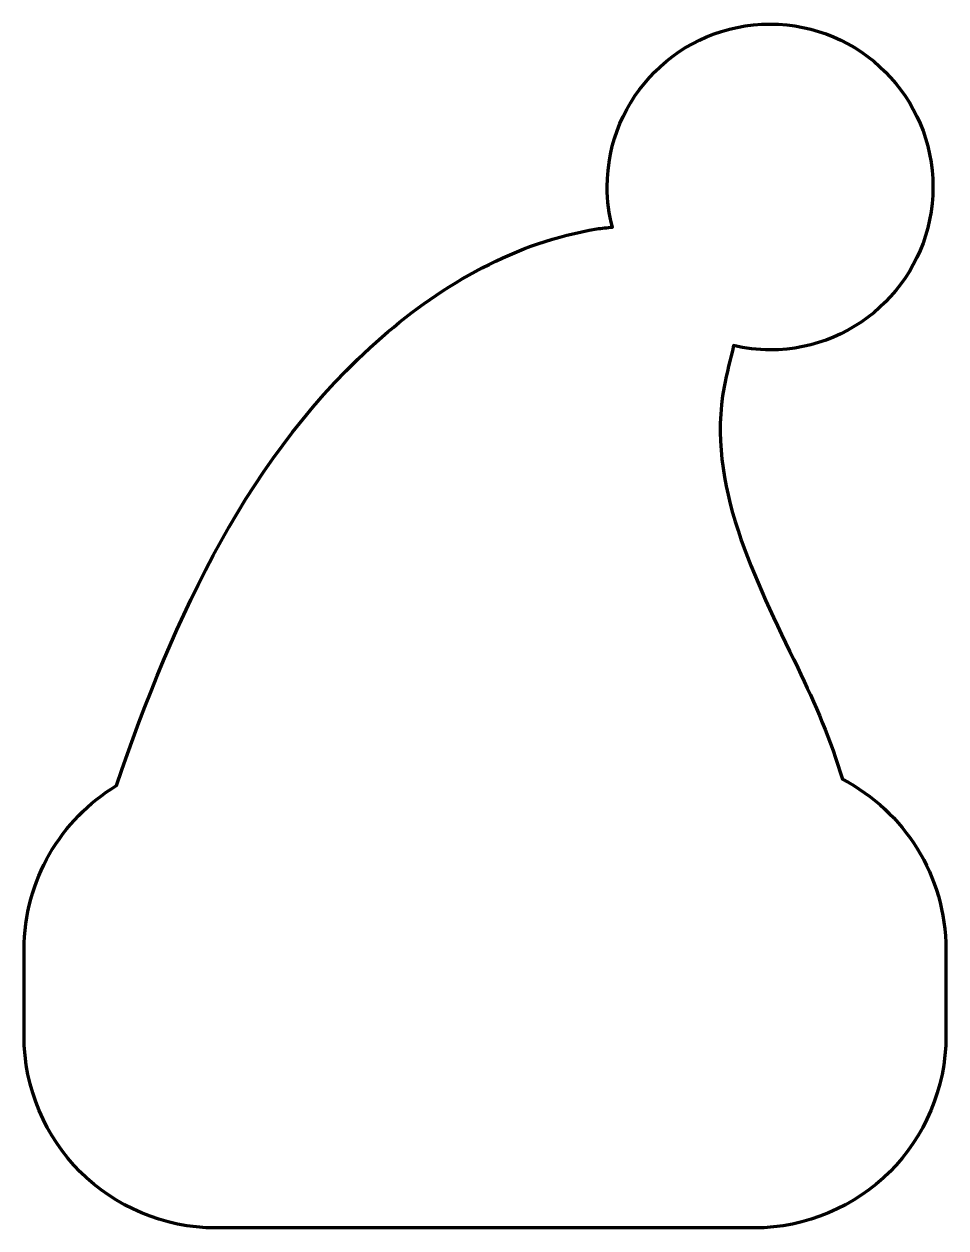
# Model space of a CAD drawing. Header units: inches. Extents: x 1 to 329, y 1 to 429.
import ezdxf

# ---------------------------------------------------------------- set-up
doc = ezdxf.new("R2010")
doc.units = ezdxf.units.IN
doc.header["$MEASUREMENT"] = 0
doc.layers.add('Layer 1', color=7, linetype='Continuous')

# ---------------------------------------------------------------- blocks, each defined once
blk = doc.blocks.new('block 2')
at = {"layer": 'Layer 1', "color": 7, "lineweight": 70}
blk.add_open_spline([(260.8, 1), (298.55, 1), (329.15, 31.6), (329.15, 69.35), (329.15, 69.35), (329.15, 100.08), (329.15, 100.08), (329.15, 126.45), (314.19, 149.29), (292.31, 160.69), (288.31, 174.31), (282.49, 187.7), (276.41, 200.28), (261.13, 231.9), (243.73, 265.82), (250.19, 300.34), (251.1, 305.19), (252.46, 310.1), (253.54, 315), (257.72, 314.04), (262.07, 313.48), (266.55, 313.48), (298.57, 313.48), (324.53, 339.44), (324.53, 371.46), (324.53, 403.49), (298.57, 429.44), (266.55, 429.44), (234.52, 429.44), (208.57, 403.49), (208.57, 371.46), (208.57, 366.52), (209.25, 361.75), (210.41, 357.17), (208.53, 357.02), (206.66, 356.82), (204.84, 356.53), (176.33, 351.92), (150.21, 337.07), (128.43, 318.09), (81.09, 276.84), (54.43, 218.69), (33.89, 158.43), (14.2, 146.43), (1, 124.82), (1, 100.08), (1, 100.08), (1, 69.35), (1, 69.35), (1, 31.6), (31.6, 1), (69.35, 1), (69.35, 1), (260.8, 1), (260.8, 1), (260.8, 1), (260.8, 1), (260.8, 1)], degree=3, knots=[0, 0, 0, 0, 1, 1, 1, 2, 2, 2, 3, 3, 3, 4, 4, 4, 5, 5, 5, 6, 6, 6, 7, 7, 7, 8, 8, 8, 9, 9, 9, 10, 10, 10, 11, 11, 11, 12, 12, 12, 13, 13, 13, 14, 14, 14, 15, 15, 15, 16, 16, 16, 17, 17, 17, 18, 18, 18, 19, 19, 19, 19], dxfattribs=at)

msp = doc.modelspace()

# ---------------------------------------------------------------- block references
at = {"layer": 'Layer 1'}
msp.add_blockref('block 2', (0, 0), dxfattribs=at)

doc.saveas('drawing.dxf')
